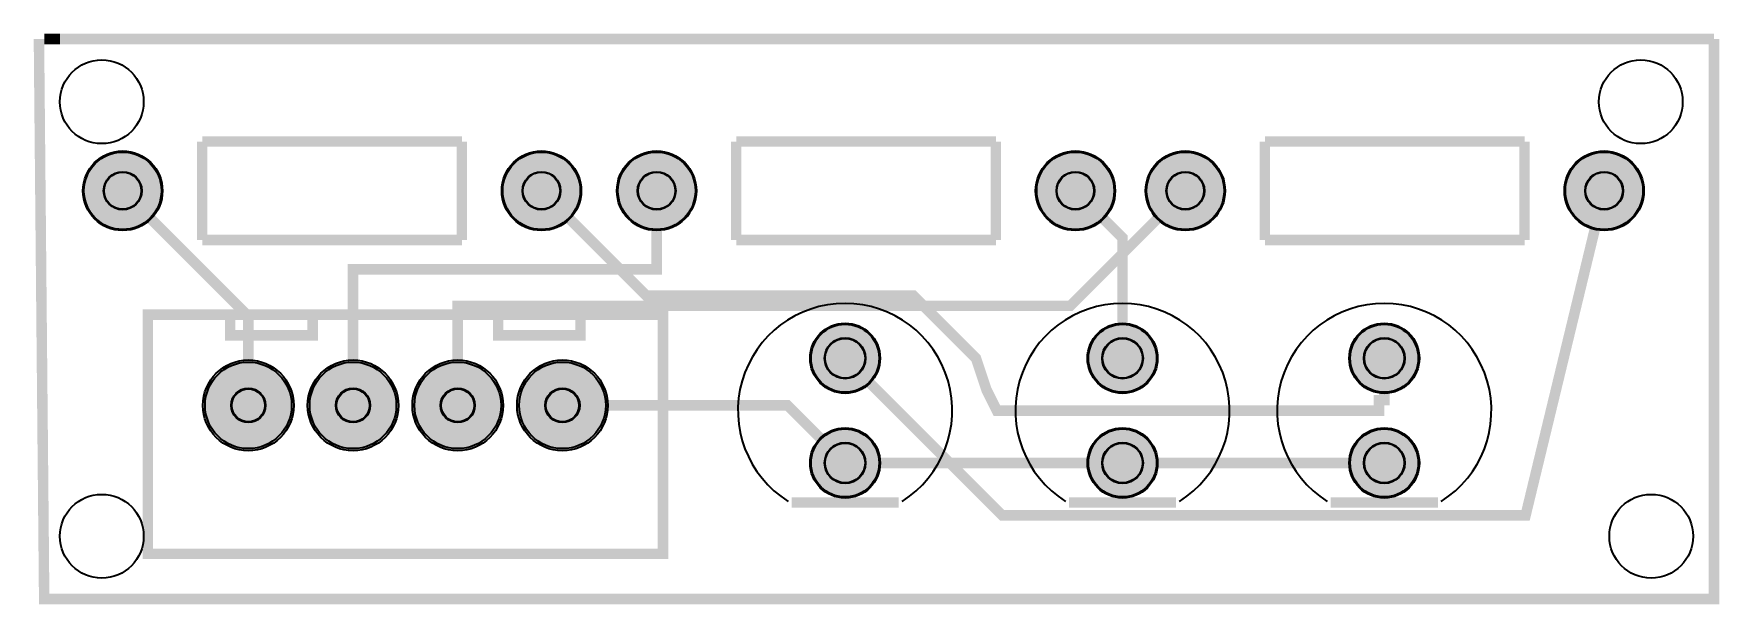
# Model space of a CAD drawing. Header units: millimetres. Extents: x -0.1 to 40.8, y -0.1 to 13.7.
import ezdxf

# ---------------------------------------------------------------- set-up
doc = ezdxf.new("R2010")
doc.units = ezdxf.units.MM
for name, color, linetype, true_color in [('BoardOutLine', 7, 'Continuous', 0xff00ff), ('BottomLayer', 7, 'Continuous', 0x0000ff), ('BottomSolderMaskLayer', 7, 'Continuous', 0xaa00ff), ('Multi-Layer', 7, 'Continuous', 0xc0c0c0), ('TopLayer', 7, 'Continuous', 0xff0000), ('TopSilkLayer', 7, 'Continuous', 0xffcc00), ('TopSolderMaskLayer', 7, 'Continuous', 0x800080)]:
    doc.layers.add(name, color=color, linetype=linetype, true_color=true_color)

msp = doc.modelspace()

# ---------------------------------------------------------------- hatches: boundary and pattern name
at = {"layer": 'BottomSolderMaskLayer'}
for points in [[(1.067, 9.906, 1), (2.997, 9.906, 1)], [(11.227, 9.906, 1), (13.157, 9.906, 1)], [(14.021, 9.906, 1), (15.951, 9.906, 1)], [(24.181, 9.906, 1), (26.111, 9.906, 1)], [(26.848, 9.906, 1), (28.778, 9.906, 1)], [(37.008, 9.906, 1), (38.938, 9.906, 1)], [(18.707, 5.842, 1), (20.409, 5.842, 1)], [(25.438, 5.842, 1), (27.14, 5.842, 1)], [(31.788, 5.842, 1), (33.49, 5.842, 1)], [(3.979, 4.699, 1), (6.181, 4.699, 1)], [(6.519, 4.699, 1), (8.721, 4.699, 1)], [(9.059, 4.699, 1), (11.261, 4.699, 1)], [(11.599, 4.699, 1), (13.801, 4.699, 1)], [(18.707, 3.302, 1), (20.409, 3.302, 1)], [(25.438, 3.302, 1), (27.14, 3.302, 1)], [(31.788, 3.302, 1), (33.49, 3.302, 1)]]:
    msp.add_hatch(color=256, dxfattribs=at).paths.add_polyline_path(points)
at = {"layer": 'Multi-Layer'}
for points in [[(1.092, 9.906, 1), (2.972, 9.906, 1)], [(11.252, 9.906, 1), (13.132, 9.906, 1)], [(14.046, 9.906, 1), (15.926, 9.906, 1)], [(24.206, 9.906, 1), (26.086, 9.906, 1)], [(26.873, 9.906, 1), (28.753, 9.906, 1)], [(37.033, 9.906, 1), (38.913, 9.906, 1)], [(18.732, 5.842, 1), (20.383, 5.842, 1)], [(25.463, 5.842, 1), (27.114, 5.842, 1)], [(31.814, 5.842, 1), (33.465, 5.842, 1)], [(4.03, 4.699, 1), (6.13, 4.699, 1)], [(6.57, 4.699, 1), (8.67, 4.699, 1)], [(9.11, 4.699, 1), (11.21, 4.699, 1)], [(11.65, 4.699, 1), (13.75, 4.699, 1)], [(18.732, 3.302, 1), (20.383, 3.302, 1)], [(25.463, 3.302, 1), (27.114, 3.302, 1)], [(31.814, 3.302, 1), (33.465, 3.302, 1)]]:
    msp.add_hatch(color=256, dxfattribs=at).paths.add_polyline_path(points)
at = {"layer": 'TopSolderMaskLayer'}
for points in [[(1.067, 9.906, 1), (2.997, 9.906, 1)], [(11.227, 9.906, 1), (13.157, 9.906, 1)], [(14.021, 9.906, 1), (15.951, 9.906, 1)], [(24.181, 9.906, 1), (26.111, 9.906, 1)], [(26.848, 9.906, 1), (28.778, 9.906, 1)], [(37.008, 9.906, 1), (38.938, 9.906, 1)], [(18.707, 5.842, 1), (20.409, 5.842, 1)], [(25.438, 5.842, 1), (27.14, 5.842, 1)], [(31.788, 5.842, 1), (33.49, 5.842, 1)], [(3.979, 4.699, 1), (6.181, 4.699, 1)], [(6.519, 4.699, 1), (8.721, 4.699, 1)], [(9.059, 4.699, 1), (11.261, 4.699, 1)], [(11.599, 4.699, 1), (13.801, 4.699, 1)], [(18.707, 3.302, 1), (20.409, 3.302, 1)], [(25.438, 3.302, 1), (27.14, 3.302, 1)], [(31.788, 3.302, 1), (33.49, 3.302, 1)]]:
    msp.add_hatch(color=256, dxfattribs=at).paths.add_polyline_path(points)

# ---------------------------------------------------------------- linework, layer by layer
at = {"layer": 'BoardOutLine', "const_width": 0.254}
for points in [[(40.64, 13.589), (40.64, 13.589), (40.64, 0), (0.127, 0), (0, 13.589)], [(0.127, 13.589), (0.508, 13.589)], [(0.508, 13.589), (40.64, 13.589)]]:
    msp.add_lwpolyline(points, dxfattribs=at)
at = {"layer": 'BottomLayer', "const_width": 0.254}
for points in [[(32.639, 5.842), (32.639, 4.826), (32.512, 4.826), (32.512, 4.572), (23.241, 4.572), (22.987, 5.08), (22.733, 5.842), (21.209, 7.366), (14.732, 7.366), (12.192, 9.906)], [(19.558, 5.842), (23.368, 2.032), (36.068, 2.032), (37.973, 9.906)], [(26.289, 5.842), (26.289, 8.763), (25.146, 9.906)]]:
    msp.add_lwpolyline(points, dxfattribs=at)
at = {"layer": 'BottomSolderMaskLayer'}
for centre, radius in [((2.032, 9.906), 0.965), ((12.192, 9.906), 0.965), ((14.986, 9.906), 0.965), ((25.146, 9.906), 0.965), ((27.813, 9.906), 0.965), ((37.973, 9.906), 0.965), ((2.032, 9.906), 0.462), ((12.192, 9.906), 0.462), ((14.986, 9.906), 0.462), ((25.146, 9.906), 0.462), ((27.813, 9.906), 0.462), ((37.973, 9.906), 0.462), ((19.558, 5.842), 0.851), ((26.289, 5.842), 0.851), ((32.639, 5.842), 0.851), ((19.558, 5.842), 0.497), ((26.289, 5.842), 0.497), ((32.639, 5.842), 0.497), ((5.08, 4.699), 1.101), ((7.62, 4.699), 1.101), ((10.16, 4.699), 1.101), ((12.7, 4.699), 1.101), ((5.08, 4.699), 0.419), ((7.62, 4.699), 0.419), ((10.16, 4.699), 0.419), ((12.7, 4.699), 0.419), ((19.558, 3.302), 0.851), ((26.289, 3.302), 0.851), ((32.639, 3.302), 0.851), ((19.558, 3.302), 0.497), ((26.289, 3.302), 0.497), ((32.639, 3.302), 0.497)]:
    msp.add_circle(centre, radius, dxfattribs=at)
at = {"layer": 'Multi-Layer'}
for centre, radius in [((1.524, 12.065), 1.016), ((38.862, 12.065), 1.016), ((2.032, 9.906), 0.94), ((12.192, 9.906), 0.94), ((14.986, 9.906), 0.94), ((25.146, 9.906), 0.94), ((27.813, 9.906), 0.94), ((37.973, 9.906), 0.94), ((2.032, 9.906), 0.45), ((12.192, 9.906), 0.45), ((14.986, 9.906), 0.45), ((25.146, 9.906), 0.45), ((27.813, 9.906), 0.45), ((37.973, 9.906), 0.45), ((19.558, 5.842), 0.826), ((26.289, 5.842), 0.826), ((32.639, 5.842), 0.826), ((19.558, 5.842), 0.483), ((26.289, 5.842), 0.483), ((32.639, 5.842), 0.483), ((5.08, 4.699), 1.05), ((7.62, 4.699), 1.05), ((10.16, 4.699), 1.05), ((12.7, 4.699), 1.05), ((5.08, 4.699), 0.4), ((7.62, 4.699), 0.4), ((10.16, 4.699), 0.4), ((12.7, 4.699), 0.4), ((19.558, 3.302), 0.826), ((26.289, 3.302), 0.826), ((32.639, 3.302), 0.826), ((19.558, 3.302), 0.483), ((26.289, 3.302), 0.483), ((32.639, 3.302), 0.483), ((1.524, 1.524), 1.016), ((39.116, 1.524), 1.016)]:
    msp.add_circle(centre, radius, dxfattribs=at)
at = {"layer": 'TopLayer', "const_width": 0.254}
for points in [[(5.08, 4.699), (5.08, 6.858), (2.032, 9.906)], [(7.62, 4.699), (7.62, 8.001), (14.986, 8.001), (14.986, 9.906)], [(10.16, 4.699), (10.16, 7.112), (25.019, 7.112), (27.813, 9.906)], [(12.7, 4.699), (18.161, 4.699), (19.558, 3.302)], [(19.558, 3.302), (26.289, 3.302)], [(26.289, 3.302), (32.639, 3.302)]]:
    msp.add_lwpolyline(points, dxfattribs=at)
at = {"layer": 'TopSilkLayer', "const_width": 0.254}
for points in [[(3.962, 8.712), (3.962, 11.1)], [(3.962, 11.1), (10.262, 11.1)], [(10.262, 11.1), (10.262, 8.712)], [(16.916, 8.712), (16.916, 11.1)], [(16.916, 11.1), (23.216, 11.1)], [(23.216, 11.1), (23.216, 8.712)], [(29.743, 8.712), (29.743, 11.1)], [(29.743, 11.1), (36.043, 11.1)], [(36.043, 11.1), (36.043, 8.712)], [(10.262, 8.712), (3.962, 8.712)], [(23.216, 8.712), (16.916, 8.712)], [(36.043, 8.712), (29.743, 8.712)], [(18.258, 2.342), (20.858, 2.342)], [(24.989, 2.342), (27.589, 2.342)], [(31.339, 2.342), (33.939, 2.342)]]:
    msp.add_lwpolyline(points, dxfattribs=at)
for points in [[(2.64, 1.099), (2.64, 6.899), (15.14, 6.899), (15.14, 1.099), (2.64, 1.099)], [(4.64, 6.399), (4.64, 6.899), (6.64, 6.899), (6.64, 6.399), (4.64, 6.399)], [(11.14, 6.399), (11.14, 6.899), (13.14, 6.899), (13.14, 6.399), (11.14, 6.399)]]:
    msp.add_lwpolyline(points, close=True, dxfattribs=at)
at = {"layer": 'TopSilkLayer'}
for centre in [(19.558, 4.573), (26.289, 4.573), (32.639, 4.573)]:
    msp.add_arc(centre, 2.6, 302.1032, 237.8968, dxfattribs=at)
at = {"layer": 'TopSolderMaskLayer'}
for centre, radius in [((2.032, 9.906), 0.965), ((12.192, 9.906), 0.965), ((14.986, 9.906), 0.965), ((25.146, 9.906), 0.965), ((27.813, 9.906), 0.965), ((37.973, 9.906), 0.965), ((2.032, 9.906), 0.462), ((12.192, 9.906), 0.462), ((14.986, 9.906), 0.462), ((25.146, 9.906), 0.462), ((27.813, 9.906), 0.462), ((37.973, 9.906), 0.462), ((19.558, 5.842), 0.851), ((26.289, 5.842), 0.851), ((32.639, 5.842), 0.851), ((19.558, 5.842), 0.497), ((26.289, 5.842), 0.497), ((32.639, 5.842), 0.497), ((5.08, 4.699), 1.101), ((7.62, 4.699), 1.101), ((10.16, 4.699), 1.101), ((12.7, 4.699), 1.101), ((5.08, 4.699), 0.419), ((7.62, 4.699), 0.419), ((10.16, 4.699), 0.419), ((12.7, 4.699), 0.419), ((19.558, 3.302), 0.851), ((26.289, 3.302), 0.851), ((32.639, 3.302), 0.851), ((19.558, 3.302), 0.497), ((26.289, 3.302), 0.497), ((32.639, 3.302), 0.497)]:
    msp.add_circle(centre, radius, dxfattribs=at)

doc.saveas('drawing.dxf')
